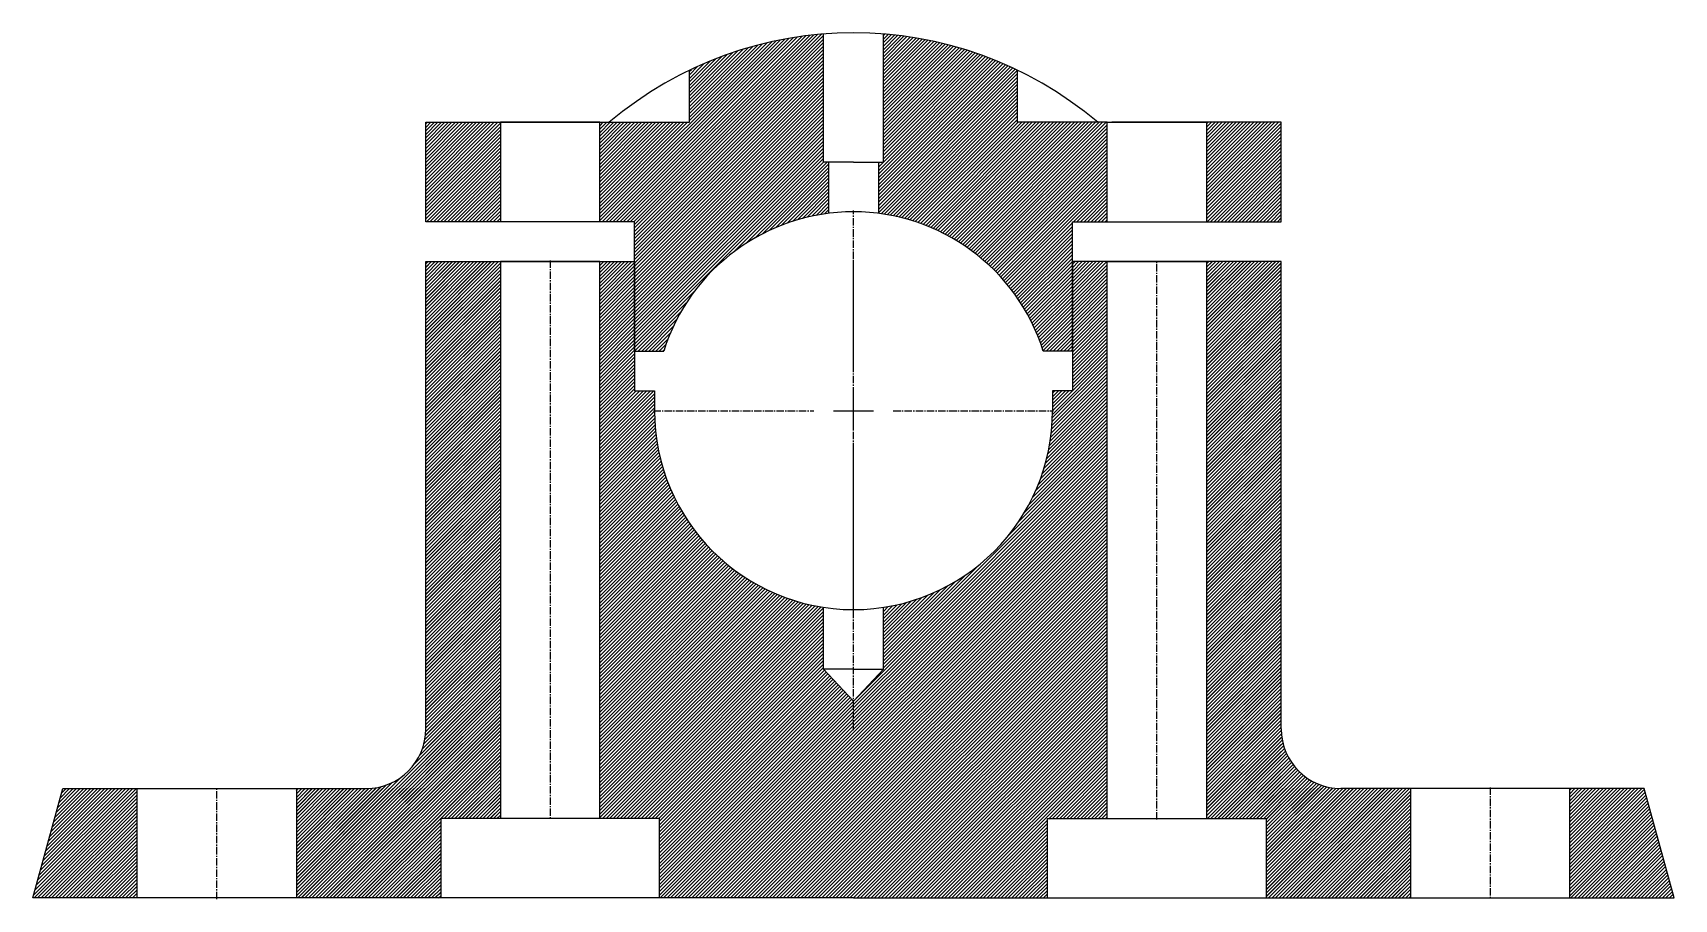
# Model space of a CAD drawing. Header units: inches. Extents: x -66 to 652, y -14 to 145.
# Drawn here: x 486.7 to 651.7, y -0.1 to 87 of the extents above; entities that cross this region are included whole.
import ezdxf

# ---------------------------------------------------------------- set-up
doc = ezdxf.new("R2010")
doc.units = ezdxf.units.IN
doc.header["$MEASUREMENT"] = 0
doc.linetypes.add('CENTER2', pattern=[1.125, 0.75, -0.125, 0.125, -0.125])
doc.layers.add('1', color=7, linetype='Continuous')

# ---------------------------------------------------------------- blocks, each defined once
blk = doc.blocks.new('*U75')
at = {"color": 0, "linetype": 'CENTER2', "transparency": 16777216}
blk.add_line((0, -5.62), (0, 5.62), dxfattribs=at)
blk = doc.blocks.new('*U76')
at = {"color": 0, "linetype": 'CENTER2', "transparency": 16777216}
blk.add_line((0, 28.12), (0, -28.12), dxfattribs=at)
blk = doc.blocks.new('*U77')
at = {"color": 0, "linetype": 'CENTER2', "transparency": 16777216}
blk.add_line((0, -28.12), (0, 28.12), dxfattribs=at)
blk = doc.blocks.new('*U78')
at = {"color": 0, "linetype": 'CENTER2', "transparency": 16777216}
blk.add_line((0, 5.62), (0, -5.62), dxfattribs=at)
blk = doc.blocks.new('*U79')
at = {"color": 0, "linetype": 'CENTER2', "transparency": 16777216}
blk.add_line((0, -23.62), (0, 23.62), dxfattribs=at)
blk = doc.blocks.new('*U80')
at = {"color": 0, "linetype": 'CENTER2', "transparency": 16777216}
for p, q in [((0, 4), (0, 20.12)), ((-20.12, 0), (-4, 0)), ((4, 0), (20.12, 0)), ((0, -20.12), (0, -4))]:
    blk.add_line(p, q, dxfattribs=at)
at = {"color": 0, "linetype": 'Continuous', "transparency": 16777216}
for p, q in [((0, -2), (0, 2)), ((-2, 0), (2, 0))]:
    blk.add_line(p, q, dxfattribs=at)

msp = doc.modelspace()

# ---------------------------------------------------------------- hatches: boundary and pattern name
h = msp.add_hatch()
h.set_pattern_fill('ANSI31', color=256, scale=2)
h.set_pattern_definition([(45, (569.20364, -3e-14), (-0.1767767, 0.1767767), [])])
h.paths.add_polyline_path([(497.20364, 11), (489.70364, 11), (486.70364, 0), (497.20364, 0)])
h.paths.add_polyline_path([(527.70364, 0), (527.70364, 8), (533.70364, 8), (533.70364, 64), (526.20364, 64), (526.20364, 11), (513.20364, 11), (513.20364, 0)])
h.paths.add_polyline_path([(549.70364, 8), (549.70364, 0), (569.20364, 0), (588.70364, 0), (588.70364, 8), (594.70364, 8), (594.70364, 64), (591.20364, 64), (591.20364, 51), (589.20364, 51), (589.20364, 49, -0.370769982), (572.20364, 29.22628), (572.20364, 23), (569.20364, 19.79982), (566.20364, 23), (566.20364, 29.22628, -0.370769982), (549.20364, 49), (549.20364, 51), (547.20364, 51), (547.20364, 64), (543.70364, 64), (543.70364, 8)])
h.paths.add_polyline_path([(604.70364, 8), (610.70364, 8), (610.70364, 0), (625.20364, 0), (625.20364, 11), (612.20364, 11), (612.20364, 64), (604.70364, 64)])
h.paths.add_polyline_path([(651.70364, 0), (648.70364, 11), (641.20364, 11), (641.20364, 0)])
h = msp.add_hatch()
h.set_pattern_fill('ANSI31', color=256, scale=2)
h.set_pattern_definition([(45, (299.09565, 5e-16), (-0.1767767, 0.1767767), [])])
h.paths.add_polyline_path([(533.70364, 64), (526.20364, 64), (526.20364, 17, -0.414213562), (520.20364, 11), (513.20364, 11), (513.20364, 0), (527.70364, 0), (527.70364, 8), (533.70364, 8)])
h.paths.add_polyline_path([(612.20364, 17), (612.20364, 64), (604.70364, 64), (604.70364, 8), (610.70364, 8), (610.70364, 0), (625.20364, 0), (625.20364, 11), (618.20364, 11, -0.414213562)])
at = {"layer": '1'}
h = msp.add_hatch(dxfattribs=at)
h.set_pattern_fill('ANSI31', color=256, scale=2)
h.set_pattern_definition([(45, (547.20364, 55), (-0.1767767, 0.1767767), [])])
h.paths.add_polyline_path([(566.20364, 86.88139, 0.092798028), (552.70364, 83.23083), (552.70364, 78), (543.70364, 78), (543.70364, 68), (547.20364, 68), (547.20364, 55), (550.12485, 55, -0.293186224), (566.70364, 68.84313), (566.70364, 74), (566.20364, 74)])
h.paths.add_polyline_path([(594.70364, 78), (585.70364, 78), (585.70364, 83.23083, 0.092798028), (572.20364, 86.88139), (572.20364, 74), (571.70364, 74), (571.70364, 68.84313, -0.293186224), (588.28242, 55), (591.20364, 55), (591.20364, 68), (594.70364, 68)])
h.paths.add_polyline_path([(533.70364, 78), (526.20364, 78), (526.20364, 68), (533.70364, 68)])
h.paths.add_polyline_path([(612.20364, 78), (604.70364, 78), (604.70364, 68), (612.20364, 68)])

# ---------------------------------------------------------------- linework, layer by layer
for p, q in [((526.20364, 17), (526.20364, 64)), ((526.20364, 64), (547.20364, 64)), ((543.70364, 64), (533.70364, 64)), ((533.70364, 64), (533.70364, 8)), ((543.70364, 8), (543.70364, 64)), ((547.20364, 64), (547.20364, 51)), ((612.20364, 64), (591.20364, 64)), ((591.20364, 64), (591.20364, 51)), ((594.70364, 8), (594.70364, 64)), ((594.70364, 64), (604.70364, 64)), ((604.70364, 64), (604.70364, 8)), ((612.20364, 17), (612.20364, 64)), ((547.20364, 51), (549.20364, 51)), ((549.20364, 51), (549.20364, 49)), ((591.20364, 51), (589.20364, 51)), ((589.20364, 51), (589.20364, 49)), ((566.20364, 23), (566.20364, 29.22628)), ((572.20364, 23), (572.20364, 29.22628)), ((569.20364, 23), (566.20364, 23)), ((566.20364, 23), (569.20364, 19.79982)), ((569.20364, 23), (572.20364, 23)), ((572.20364, 23), (569.20364, 19.79982)), ((486.70364, 0), (489.70364, 11)), ((489.70364, 11), (520.20364, 11)), ((497.20364, 0), (497.20364, 11)), ((513.20364, 11), (513.20364, 0)), ((648.70364, 11), (618.20364, 11)), ((625.20364, 11), (625.20364, 0)), ((641.20364, 0), (641.20364, 11)), ((651.70364, 0), (648.70364, 11)), ((527.70364, 8), (527.70364, 0)), ((549.70364, 8), (527.70364, 8)), ((549.70364, 0), (549.70364, 8)), ((588.70364, 0), (588.70364, 8)), ((588.70364, 8), (610.70364, 8)), ((610.70364, 8), (610.70364, 0)), ((569.20364, 0), (486.70364, 0)), ((513.20364, 0), (497.20364, 0)), ((569.20364, 0), (651.70364, 0)), ((625.20364, 0), (641.20364, 0))]:
    msp.add_line(p, q)
for centre, radius, start, end in [((569.20364, 49), 20, 180, 270), ((569.20364, 49), 20, 270, 0), ((520.20364, 17), 6, 270, 0), ((618.20364, 17), 6, 180, 270)]:
    msp.add_arc(centre, radius, start, end)
msp.add_point((569.20364, 29))
msp.add_point((569.20364, 29))
for p, q in [((566.20364, 74), (566.20364, 86.88139)), ((572.20364, 74), (572.20364, 86.88139)), ((552.70364, 78), (552.70364, 83.23083)), ((585.70364, 78), (585.70364, 83.23083)), ((526.20364, 78), (543.23045, 78)), ((526.20364, 68), (526.20364, 78)), ((543.70364, 78), (533.70364, 78)), ((533.70364, 78), (533.70364, 68)), ((543.23045, 78), (552.70364, 78)), ((543.70364, 68), (543.70364, 78)), ((543.70364, 78), (552.70364, 78)), ((594.70364, 78), (585.70364, 78)), ((594.70364, 68), (594.70364, 78)), ((594.70364, 78), (604.70364, 78)), ((612.20364, 78), (595.17682, 78)), ((604.70364, 78), (604.70364, 68)), ((612.20364, 68), (612.20364, 78)), ((569.20364, 74), (566.20364, 74)), ((569.20364, 74), (566.70364, 74)), ((566.70364, 74), (566.70364, 68.84313)), ((569.20364, 74), (572.20364, 74)), ((569.20364, 74), (571.70364, 74)), ((571.70364, 74), (571.70364, 68.84313)), ((547.20364, 68), (526.20364, 68)), ((547.20364, 68), (526.20364, 68)), ((547.20364, 55), (547.20364, 68)), ((591.20364, 55), (591.20364, 68)), ((591.20364, 68), (612.20364, 68)), ((547.20364, 55), (550.12485, 55)), ((591.20364, 55), (588.28242, 55))]:
    msp.add_line(p, q, dxfattribs=at)
for radius, start, end in [(38, 49.7433874, 130.2566126), (20, 17.4576031, 162.5423969)]:
    msp.add_arc((569.20364, 49), radius, start, end, dxfattribs=at)

# ---------------------------------------------------------------- block references
at = {"linetype": 'CENTER2'}
for name, p in [('*U80', (569.20364, 49)), ('*U76', (538.70364, 36)), ('*U79', (569.20364, 40.5)), ('*U77', (599.70364, 36)), ('*U75', (505.20364, 5.5)), ('*U78', (633.20364, 5.5))]:
    msp.add_blockref(name, p, dxfattribs=at)

doc.saveas('drawing.dxf')
